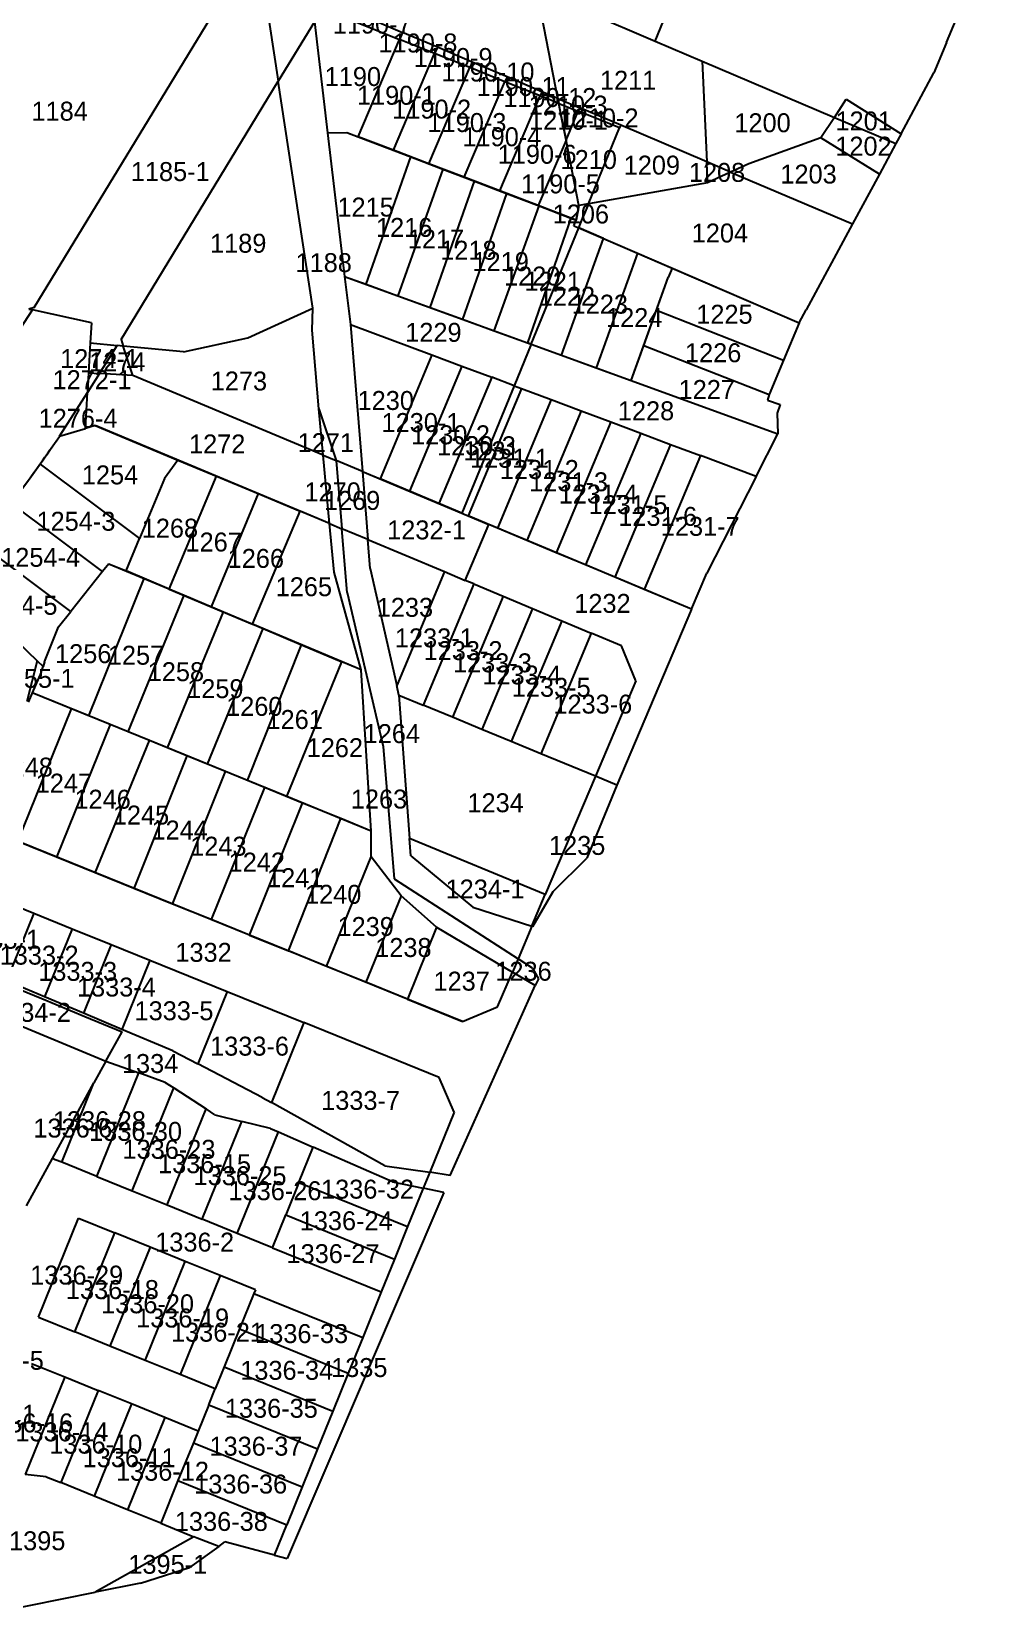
# Model space of a CAD drawing. Header units: metres. Extents: x 213182 to 213979, y 2703601 to 2704867.
# Drawn here: x 213434.8 to 213561.6, y 2703660.3 to 2703869.7 of the extents above; entities that cross this region are included whole.
import ezdxf
from ezdxf.enums import TextEntityAlignment as Align

# ---------------------------------------------------------------- set-up
doc = ezdxf.new("R2010")
doc.units = ezdxf.units.M

msp = doc.modelspace()

# ---------------------------------------------------------------- linework, layer by layer
at = {"layer": 'LIN'}
for p, q in [((213555.57, 2703868.24), (213561.59, 2703882.8)), ((213435.14, 2703833.3), (213460.59, 2703875.12)), ((213465.62, 2703874.51), (213467.36, 2703863.15)), ((213475.15, 2703871.96), (213483.35, 2703868.67)), ((213476.89, 2703872.52), (213483.75, 2703869.6)), ((213504.26, 2703860.87), (213502.12, 2703871.74)), ((213508.25, 2703872.22), (213517.1, 2703868.45)), ((213517.1, 2703868.45), (213518.99, 2703873.05)), ((213472.13, 2703871), (213467.36, 2703863.15)), ((213472.13, 2703871), (213473.87, 2703856.35)), ((213483.75, 2703869.6), (213483.35, 2703868.67)), ((213488.35, 2703867.64), (213483.75, 2703869.6)), ((213477.89, 2703855.83), (213483.35, 2703868.67)), ((213487.99, 2703866.8), (213483.35, 2703868.67)), ((213488.35, 2703867.64), (213487.99, 2703866.8)), ((213492.95, 2703865.68), (213488.35, 2703867.64)), ((213517.1, 2703868.45), (213523.32, 2703865.8)), ((213555.57, 2703868.24), (213553.89, 2703864.25)), ((213482.56, 2703854.04), (213487.99, 2703866.8)), ((213492.63, 2703864.94), (213487.99, 2703866.8)), ((213492.95, 2703865.68), (213492.63, 2703864.94)), ((213497.55, 2703863.73), (213492.95, 2703865.68)), ((213523.32, 2703865.8), (213540.75, 2703858.38)), ((213523.32, 2703865.8), (213523.9, 2703852.51)), ((213487.24, 2703852.26), (213492.63, 2703864.94)), ((213497.27, 2703863.07), (213492.63, 2703864.94)), ((213497.55, 2703863.73), (213497.27, 2703863.07)), ((213502.15, 2703861.77), (213497.55, 2703863.73)), ((213549.56, 2703856.22), (213553.89, 2703864.25)), ((213446.61, 2703829.07), (213467.36, 2703863.15)), ((213471.93, 2703833.22), (213467.36, 2703863.15)), ((213491.91, 2703850.47), (213497.27, 2703863.07)), ((213496.58, 2703848.68), (213501.92, 2703861.21)), ((213501.92, 2703861.21), (213497.27, 2703863.07)), ((213502.15, 2703861.77), (213501.92, 2703861.21)), ((213504.39, 2703860.22), (213501.92, 2703861.21)), ((213504.26, 2703860.87), (213502.15, 2703861.77)), ((213504.26, 2703860.87), (213507.14, 2703859.64)), ((213504.26, 2703860.87), (213504.39, 2703860.21)), ((213504.26, 2703860.87), (213504.39, 2703860.22)), ((213505.01, 2703857.02), (213504.39, 2703860.22)), ((213505.33, 2703855.39), (213504.39, 2703860.21)), ((213504.39, 2703860.21), (213506.95, 2703859.19)), ((213505.33, 2703855.39), (213506.95, 2703859.19)), ((213507.14, 2703859.64), (213506.95, 2703859.19)), ((213512.41, 2703856.99), (213506.95, 2703859.19)), ((213512.55, 2703857.34), (213507.14, 2703859.64)), ((213540.75, 2703858.38), (213542.32, 2703860.79)), ((213542.32, 2703860.79), (213549.56, 2703856.22)), ((213505.01, 2703857.02), (213505.33, 2703855.38)), ((213508.31, 2703846.98), (213512.41, 2703856.99)), ((213512.55, 2703857.34), (213512.41, 2703856.99)), ((213523.9, 2703852.51), (213512.55, 2703857.34)), ((213540.75, 2703858.38), (213538.98, 2703855.66)), ((213540.75, 2703858.38), (213548.86, 2703854.93)), ((213473.87, 2703856.35), (213476.41, 2703856.4)), ((213473.87, 2703856.35), (213476.11, 2703837.4)), ((213476.41, 2703856.4), (213484.86, 2703853.17)), ((213476.41, 2703856.4), (213477.89, 2703855.83)), ((213482.56, 2703854.04), (213477.89, 2703855.83)), ((213505.33, 2703855.38), (213501.65, 2703846.74)), ((213507.03, 2703846.75), (213505.33, 2703855.39)), ((213507.03, 2703846.75), (213505.33, 2703855.38)), ((213538.98, 2703855.66), (213529.45, 2703852.27)), ((213546.69, 2703850.9), (213538.98, 2703855.66)), ((213548.86, 2703854.93), (213546.69, 2703850.9)), ((213549.56, 2703856.22), (213548.86, 2703854.93)), ((213478.96, 2703836.37), (213484.86, 2703853.17)), ((213487.24, 2703852.26), (213482.56, 2703854.04)), ((213484.86, 2703853.17), (213489.07, 2703851.56)), ((213489.07, 2703851.56), (213483.15, 2703834.85)), ((213491.91, 2703850.47), (213487.24, 2703852.26)), ((213489.07, 2703851.56), (213493.27, 2703849.95)), ((213527.06, 2703851.17), (213523.9, 2703852.51)), ((213524.02, 2703849.76), (213523.9, 2703852.51)), ((213527.06, 2703851.17), (213524.02, 2703849.76)), ((213529.45, 2703852.27), (213527.06, 2703851.17)), ((213527.06, 2703851.17), (213543.14, 2703844.32)), ((213546.69, 2703850.9), (213543.14, 2703844.32)), ((213487.42, 2703833.29), (213493.27, 2703849.95)), ((213496.58, 2703848.68), (213491.91, 2703850.47)), ((213493.27, 2703849.95), (213497.49, 2703848.34)), ((213501.65, 2703846.74), (213496.58, 2703848.68)), ((213524.02, 2703849.76), (213508.31, 2703846.98)), ((213497.49, 2703848.34), (213491.66, 2703831.75)), ((213495.87, 2703830.21), (213501.77, 2703846.69)), ((213497.49, 2703848.34), (213501.77, 2703846.69)), ((213506.67, 2703844.82), (213501.65, 2703846.74)), ((213501.77, 2703846.69), (213505.96, 2703845.09)), ((213507.03, 2703846.75), (213506.67, 2703844.82)), ((213507.03, 2703846.75), (213506.84, 2703845.71)), ((213508.31, 2703846.98), (213507.03, 2703846.75)), ((213508.31, 2703846.98), (213507.65, 2703845.37)), ((213505.96, 2703845.09), (213500.26, 2703828.62)), ((213505.96, 2703845.09), (213506.67, 2703844.82)), ((213506.36, 2703844.08), (213506.67, 2703844.82)), ((213506.67, 2703844.82), (213506.84, 2703845.71)), ((213507.01, 2703843.8), (213507.65, 2703845.37)), ((213500.72, 2703828.45), (213507.01, 2703843.8)), ((213504.73, 2703826.99), (213510.26, 2703842.4)), ((213506.36, 2703844.08), (213507.01, 2703843.8)), ((213510.26, 2703842.4), (213507.01, 2703843.8)), ((213507.01, 2703843.8), (213536.1, 2703831.28)), ((213510.26, 2703842.4), (213514.76, 2703840.46)), ((213543.14, 2703844.32), (213537.03, 2703833)), ((213514.76, 2703840.46), (213509.3, 2703825.33)), ((213514.76, 2703840.46), (213519.35, 2703838.49)), ((213519.35, 2703838.49), (213518.83, 2703837.23)), ((213519.35, 2703838.49), (213536.1, 2703831.28)), ((213476.11, 2703837.4), (213478.96, 2703836.37)), ((213476.11, 2703837.4), (213500.72, 2703828.45)), ((213476.11, 2703837.4), (213476.9, 2703831.06)), ((213478.96, 2703836.37), (213483.15, 2703834.85)), ((213513.93, 2703823.64), (213518.83, 2703837.23)), ((213517.28, 2703832.93), (213518.83, 2703837.23)), ((213483.15, 2703834.85), (213487.42, 2703833.29)), ((213426.72, 2703820.4), (213434.92, 2703832.96)), ((213435.14, 2703833.3), (213434.43, 2703833.07)), ((213434.43, 2703833.07), (213434.92, 2703832.96)), ((213442.69, 2703831.26), (213434.92, 2703832.96)), ((213463.33, 2703829.29), (213471.93, 2703833.22)), ((213471.85, 2703830.3), (213471.93, 2703833.22)), ((213487.42, 2703833.29), (213491.66, 2703831.75)), ((213515.6, 2703828.29), (213517.28, 2703832.93)), ((213517.28, 2703832.93), (213534.04, 2703826.32)), ((213536.1, 2703831.28), (213537.03, 2703833)), ((213442.69, 2703831.26), (213442.52, 2703828.61)), ((213472.69, 2703819.9), (213471.85, 2703830.3)), ((213476.9, 2703831.06), (213478.46, 2703811.63)), ((213476.9, 2703831.06), (213487.64, 2703827.03)), ((213491.66, 2703831.75), (213495.87, 2703830.21)), ((213495.87, 2703830.21), (213500.26, 2703828.62)), ((213536.1, 2703831.28), (213534.04, 2703826.32)), ((213442.52, 2703828.61), (213442.29, 2703824.65)), ((213442.52, 2703828.61), (213446.1, 2703828.27)), ((213443.75, 2703824.57), (213446.1, 2703828.27)), ((213446.89, 2703828.19), (213446.1, 2703828.27)), ((213446.61, 2703829.07), (213446.89, 2703828.19)), ((213448.15, 2703824.32), (213446.89, 2703828.19)), ((213454.85, 2703827.43), (213446.89, 2703828.19)), ((213454.85, 2703827.43), (213463.33, 2703829.29)), ((213500.72, 2703828.45), (213498.48, 2703822.97)), ((213500.72, 2703828.45), (213500.26, 2703828.62)), ((213500.72, 2703828.45), (213504.73, 2703826.99)), ((213500.72, 2703828.45), (213533.3, 2703816.6)), ((213513.93, 2703823.64), (213515.6, 2703828.29)), ((213515.6, 2703828.29), (213532.14, 2703821.8)), ((213487.64, 2703827.03), (213480.79, 2703810.66)), ((213491.58, 2703825.56), (213484.67, 2703809.04)), ((213487.64, 2703827.03), (213491.58, 2703825.56)), ((213491.58, 2703825.56), (213495.52, 2703824.08)), ((213504.73, 2703826.99), (213509.3, 2703825.33)), ((213534.04, 2703826.32), (213532.14, 2703821.8)), ((213442.29, 2703824.65), (213442.16, 2703822.08)), ((213443.75, 2703824.57), (213442.16, 2703822.08)), ((213442.29, 2703824.65), (213443.75, 2703824.57)), ((213448.15, 2703824.32), (213443.75, 2703824.57)), ((213473.26, 2703813.81), (213448.15, 2703824.32)), ((213495.52, 2703824.08), (213488.54, 2703807.41)), ((213498.48, 2703822.97), (213495.52, 2703824.08)), ((213509.3, 2703825.33), (213513.93, 2703823.64)), ((213513.93, 2703823.64), (213533.3, 2703816.6)), ((213438.48, 2703816.29), (213442.16, 2703822.08)), ((213441.93, 2703817.33), (213442.16, 2703822.08)), ((213498.48, 2703822.97), (213491.59, 2703806.14)), ((213499.45, 2703822.61), (213492.42, 2703805.79)), ((213498.48, 2703822.97), (213499.45, 2703822.61)), ((213499.45, 2703822.61), (213503.39, 2703821.13)), ((213532.14, 2703821.8), (213531.93, 2703821.04)), ((213473.26, 2703813.81), (213472.69, 2703819.9)), ((213472.69, 2703819.9), (213475.01, 2703813.08)), ((213503.39, 2703821.13), (213496.29, 2703804.17)), ((213507.32, 2703819.66), (213500.16, 2703802.55)), ((213503.39, 2703821.13), (213507.32, 2703819.66)), ((213507.32, 2703819.66), (213511.26, 2703818.18)), ((213531.93, 2703821.04), (213533.58, 2703820.5)), ((213533.58, 2703820.5), (213533.2, 2703819.33)), ((213533.2, 2703819.33), (213533.3, 2703816.6)), ((213438.48, 2703816.29), (213441.93, 2703817.33)), ((213443.21, 2703817.71), (213441.93, 2703817.33)), ((213474.11, 2703804.78), (213443.21, 2703817.71)), ((213443.21, 2703817.71), (213454.1, 2703813.15)), ((213511.26, 2703818.18), (213504.04, 2703800.93)), ((213511.26, 2703818.18), (213515.19, 2703816.71)), ((213515.19, 2703816.71), (213507.91, 2703799.31)), ((213519.13, 2703815.23), (213511.79, 2703797.69)), ((213515.19, 2703816.71), (213519.13, 2703815.23)), ((213519.13, 2703815.23), (213523.07, 2703813.76)), ((213530.43, 2703811), (213533.3, 2703816.6)), ((213454.1, 2703813.15), (213452.34, 2703810.73)), ((213454.1, 2703813.15), (213459.18, 2703811.03)), ((213474.11, 2703804.78), (213473.26, 2703813.81)), ((213473.26, 2703813.81), (213475.01, 2703813.08)), ((213478.46, 2703811.63), (213475.01, 2703813.08)), ((213475.01, 2703813.08), (213475.75, 2703804.1)), ((213523.07, 2703813.76), (213515.66, 2703796.06)), ((213530.43, 2703811), (213523.07, 2703813.76)), ((213435.91, 2703812.62), (213449.06, 2703802.79)), ((213452.97, 2703796.13), (213459.18, 2703811.03)), ((213459.18, 2703811.03), (213464.68, 2703808.73)), ((213478.46, 2703811.63), (213479.18, 2703802.66)), ((213478.46, 2703811.63), (213480.79, 2703810.66)), ((213478.46, 2703811.63), (213495.13, 2703804.65)), ((213530.43, 2703811), (213523.9, 2703798.24)), ((213452.34, 2703810.73), (213449.06, 2703802.79)), ((213484.67, 2703809.04), (213480.79, 2703810.66)), ((213488.54, 2703807.41), (213484.67, 2703809.04)), ((213444.17, 2703798.44), (213432.1, 2703807.46)), ((213464.68, 2703808.73), (213458.52, 2703793.79)), ((213464.68, 2703808.73), (213470.25, 2703806.4)), ((213491.59, 2703806.14), (213488.54, 2703807.41)), ((213463.97, 2703791.5), (213470.25, 2703806.4)), ((213474.11, 2703804.78), (213470.25, 2703806.4)), ((213474.71, 2703798.36), (213474.11, 2703804.78)), ((213474.11, 2703804.78), (213475.75, 2703804.1)), ((213491.59, 2703806.14), (213492.42, 2703805.79)), ((213492.04, 2703797.28), (213495.13, 2703804.65)), ((213496.29, 2703804.17), (213492.42, 2703805.79)), ((213521.88, 2703793.46), (213495.13, 2703804.65)), ((213447.29, 2703798.52), (213449.06, 2703802.79)), ((213476.44, 2703795.69), (213475.75, 2703804.1)), ((213479.18, 2703802.66), (213475.75, 2703804.1)), ((213479.49, 2703798.83), (213479.18, 2703802.66)), ((213479.18, 2703802.66), (213489.28, 2703798.43)), ((213500.16, 2703802.55), (213496.29, 2703804.17)), ((213504.04, 2703800.93), (213500.16, 2703802.55)), ((213439.98, 2703793.18), (213427.94, 2703802.18)), ((213507.91, 2703799.31), (213504.04, 2703800.93)), ((213444.17, 2703798.44), (213439.98, 2703793.18)), ((213445, 2703799.48), (213444.17, 2703798.44)), ((213445, 2703799.48), (213449.66, 2703797.53)), ((213445, 2703799.48), (213447.29, 2703798.52)), ((213452.97, 2703796.13), (213447.29, 2703798.52)), ((213478.28, 2703785.49), (213474.71, 2703798.36)), ((213479.49, 2703798.83), (213482.99, 2703783.41)), ((213489.28, 2703798.43), (213482.99, 2703783.41)), ((213489.28, 2703798.43), (213492.04, 2703797.28)), ((213511.79, 2703797.69), (213507.91, 2703799.31)), ((213424.16, 2703797.63), (213435.55, 2703786.66)), ((213442.34, 2703779.4), (213449.66, 2703797.53)), ((213449.66, 2703797.53), (213454.93, 2703795.31)), ((213493.15, 2703796.81), (213486.46, 2703780.81)), ((213493.15, 2703796.81), (213492.04, 2703797.28)), ((213493.15, 2703796.81), (213497.03, 2703795.19)), ((213515.66, 2703796.06), (213511.79, 2703797.69)), ((213521.88, 2703793.46), (213523.9, 2703798.24)), ((213447.55, 2703777.28), (213454.93, 2703795.31)), ((213452.97, 2703796.13), (213458.52, 2703793.79)), ((213454.93, 2703795.31), (213460.13, 2703793.12)), ((213476.44, 2703795.69), (213481.22, 2703775.37)), ((213497.03, 2703795.19), (213490.34, 2703779.21)), ((213497.03, 2703795.19), (213500.9, 2703793.57)), ((213521.88, 2703793.46), (213515.66, 2703796.06)), ((213438.35, 2703791.14), (213439.98, 2703793.18)), ((213452.75, 2703775.16), (213460.13, 2703793.12)), ((213458.52, 2703793.79), (213463.97, 2703791.5)), ((213460.13, 2703793.12), (213465.36, 2703790.92)), ((213500.9, 2703793.57), (213494.22, 2703777.61)), ((213500.9, 2703793.57), (213504.78, 2703791.94)), ((213521.88, 2703793.46), (213512.05, 2703770.25)), ((213436.52, 2703786.54), (213438.35, 2703791.14)), ((213458.03, 2703773.01), (213465.36, 2703790.92)), ((213478.28, 2703785.49), (213463.97, 2703791.5)), ((213465.36, 2703790.92), (213470.44, 2703788.78)), ((213504.78, 2703791.94), (213498.1, 2703776.01)), ((213508.65, 2703790.32), (213501.99, 2703774.4)), ((213504.78, 2703791.94), (213508.65, 2703790.32)), ((213512.67, 2703788.64), (213508.65, 2703790.32)), ((213463.3, 2703770.86), (213470.44, 2703788.78)), ((213470.44, 2703788.78), (213475.75, 2703786.55)), ((213514.56, 2703784.01), (213512.67, 2703788.64)), ((213435.55, 2703786.66), (213434.15, 2703781.31)), ((213435.55, 2703786.66), (213436.32, 2703785.92)), ((213436.08, 2703785.18), (213436.32, 2703785.92)), ((213436.52, 2703786.54), (213436.32, 2703785.92)), ((213468.5, 2703768.74), (213475.75, 2703786.55)), ((213478.28, 2703785.49), (213475.75, 2703786.55)), ((213436.08, 2703785.18), (213434.86, 2703782.45)), ((213479.63, 2703764.2), (213478.28, 2703785.49)), ((213514.56, 2703784.01), (213509.22, 2703771.42)), ((213434.86, 2703782.45), (213434.35, 2703781.19)), ((213442.34, 2703779.4), (213434.86, 2703782.45)), ((213440.05, 2703780.33), (213434.86, 2703782.45)), ((213483.28, 2703782.12), (213482.99, 2703783.41)), ((213483.28, 2703782.12), (213484.68, 2703763.22)), ((213483.28, 2703782.12), (213486.46, 2703780.81)), ((213432.97, 2703762.83), (213440.05, 2703780.33)), ((213445.15, 2703778.26), (213440.05, 2703780.33)), ((213490.34, 2703779.21), (213486.46, 2703780.81)), ((213445.15, 2703778.26), (213438.1, 2703760.76)), ((213447.55, 2703777.28), (213442.34, 2703779.4)), ((213450.34, 2703776.14), (213445.15, 2703778.26)), ((213494.22, 2703777.61), (213490.34, 2703779.21)), ((213498.1, 2703776.01), (213494.22, 2703777.61)), ((213443.19, 2703758.7), (213450.34, 2703776.14)), ((213452.75, 2703775.16), (213447.55, 2703777.28)), ((213455.3, 2703774.12), (213450.34, 2703776.14)), ((213481.22, 2703775.37), (213482.65, 2703757.89)), ((213501.99, 2703774.4), (213498.1, 2703776.01)), ((213455.3, 2703774.12), (213448.29, 2703756.63)), ((213458.03, 2703773.01), (213452.75, 2703775.16)), ((213460.39, 2703772.04), (213455.3, 2703774.12)), ((213509.22, 2703771.42), (213501.99, 2703774.4)), ((213453.38, 2703754.57), (213460.39, 2703772.04)), ((213463.3, 2703770.86), (213458.03, 2703773.01)), ((213465.53, 2703769.95), (213460.39, 2703772.04)), ((213509.22, 2703771.42), (213502.6, 2703755.82)), ((213512.05, 2703770.25), (213509.22, 2703771.42)), ((213465.53, 2703769.95), (213458.48, 2703752.51)), ((213468.5, 2703768.74), (213463.3, 2703770.86)), ((213470.57, 2703767.89), (213465.53, 2703769.95)), ((213512.05, 2703770.25), (213508.07, 2703760.61)), ((213463.57, 2703750.45), (213470.57, 2703767.89)), ((213479.63, 2703764.2), (213468.5, 2703768.74)), ((213475.61, 2703765.84), (213470.57, 2703767.89)), ((213491.69, 2703739.07), (213427.15, 2703765.19)), ((213468.69, 2703748.38), (213475.61, 2703765.84)), ((213479.63, 2703764.2), (213475.61, 2703765.84)), ((213438.1, 2703760.76), (213432.97, 2703762.83)), ((213479.63, 2703760.8), (213479.63, 2703764.2)), ((213484.85, 2703760.92), (213484.68, 2703763.22)), ((213502.6, 2703755.82), (213484.68, 2703763.22)), ((213443.19, 2703758.7), (213438.1, 2703760.76)), ((213473.74, 2703746.33), (213479.63, 2703760.8)), ((213483.56, 2703755.66), (213479.63, 2703760.8)), ((213484.85, 2703760.92), (213493.03, 2703754.16)), ((213448.29, 2703756.63), (213443.19, 2703758.7)), ((213503.63, 2703756.24), (213508.07, 2703760.61)), ((213453.38, 2703754.57), (213448.29, 2703756.63)), ((213482.65, 2703757.89), (213499.01, 2703747.34)), ((213429.97, 2703755.42), (213435.11, 2703753.34)), ((213458.48, 2703752.51), (213453.38, 2703754.57)), ((213483.56, 2703755.66), (213478.92, 2703744.24)), ((213488.23, 2703751.5), (213483.56, 2703755.66)), ((213500.83, 2703751.64), (213502.6, 2703755.82)), ((213500.96, 2703751.6), (213503.63, 2703756.24)), ((213435.11, 2703753.34), (213431.5, 2703744.41)), ((213435.11, 2703753.34), (213440.16, 2703751.3)), ((213463.57, 2703750.45), (213458.48, 2703752.51)), ((213493.03, 2703754.16), (213500.83, 2703751.64)), ((213440.16, 2703751.3), (213436.51, 2703742.3)), ((213440.16, 2703751.3), (213445.32, 2703749.21)), ((213463.57, 2703750.45), (213468.69, 2703748.38)), ((213488.23, 2703751.5), (213484.42, 2703742.01)), ((213488.23, 2703751.5), (213498.26, 2703745.58)), ((213500.83, 2703751.64), (213499.01, 2703747.34)), ((213500.96, 2703751.6), (213500.83, 2703751.64)), ((213445.32, 2703749.21), (213441.65, 2703740.15)), ((213445.32, 2703749.21), (213450.4, 2703747.15)), ((213473.74, 2703746.33), (213468.69, 2703748.38)), ((213424.84, 2703746.72), (213436.13, 2703742.11)), ((213450.4, 2703747.15), (213446.71, 2703738.02)), ((213450.4, 2703747.15), (213460.59, 2703743.03)), ((213478.92, 2703744.24), (213473.74, 2703746.33)), ((213499.01, 2703747.34), (213498.26, 2703745.58)), ((213500.92, 2703746.11), (213499.01, 2703747.34)), ((213500.92, 2703746.11), (213501.69, 2703744.71)), ((213436.51, 2703742.3), (213431.5, 2703744.41)), ((213484.42, 2703742.01), (213478.92, 2703744.24)), ((213496.31, 2703740.98), (213498.26, 2703745.58)), ((213501.28, 2703743.8), (213498.26, 2703745.58)), ((213501.69, 2703744.71), (213501.28, 2703743.8)), ((213423.04, 2703742.79), (213444.6, 2703733.82)), ((213436.13, 2703742.11), (213441.83, 2703739.74)), ((213441.65, 2703740.15), (213436.51, 2703742.3)), ((213460.59, 2703743.03), (213456.73, 2703733.48)), ((213460.59, 2703743.03), (213470.73, 2703738.92)), ((213484.42, 2703742.01), (213491.69, 2703739.07)), ((213490.06, 2703718.76), (213501.28, 2703743.8)), ((213446.71, 2703738.02), (213441.65, 2703740.15)), ((213441.83, 2703739.74), (213446.73, 2703737.7)), ((213491.69, 2703739.07), (213496.31, 2703740.98)), ((213444.6, 2703733.82), (213446.73, 2703737.7)), ((213453.44, 2703735.19), (213446.71, 2703738.02)), ((213470.73, 2703738.92), (213466.45, 2703728.37)), ((213488.6, 2703731.69), (213470.73, 2703738.92)), ((213444.6, 2703733.82), (213443.03, 2703730.95)), ((213444.6, 2703733.82), (213448.95, 2703732.27)), ((213453.44, 2703735.19), (213456.73, 2703733.48)), ((213465.23, 2703729.05), (213456.73, 2703733.48)), ((213443.42, 2703718.6), (213448.95, 2703732.27)), ((213452.42, 2703731.03), (213448.95, 2703732.27)), ((213490.55, 2703727.08), (213488.6, 2703731.69)), ((213437.55, 2703720.98), (213443.03, 2703730.95)), ((213438.78, 2703720.48), (213443.03, 2703730.95)), ((213448.05, 2703716.73), (213453.55, 2703730.3)), ((213452.42, 2703731.03), (213453.55, 2703730.3)), ((213453.55, 2703730.3), (213457.82, 2703727.52)), ((213452.68, 2703714.85), (213457.82, 2703727.52)), ((213459, 2703726.75), (213457.82, 2703727.52)), ((213465.23, 2703729.05), (213466.45, 2703728.37)), ((213481.44, 2703720.02), (213466.45, 2703728.37)), ((213457.32, 2703712.97), (213462.55, 2703725.88)), ((213459, 2703726.75), (213462.55, 2703725.88)), ((213466.35, 2703724.94), (213462.55, 2703725.88)), ((213490.55, 2703727.08), (213487.34, 2703719.16)), ((213461.95, 2703711.09), (213467.38, 2703724.49)), ((213466.35, 2703724.94), (213467.38, 2703724.49)), ((213467.38, 2703724.49), (213471.96, 2703722.48)), ((213434.12, 2703714.73), (213437.55, 2703720.98)), ((213437.91, 2703720.83), (213437.55, 2703720.98)), ((213470.07, 2703717.81), (213471.96, 2703722.48)), ((213482.41, 2703717.9), (213471.96, 2703722.48)), ((213438.78, 2703720.48), (213437.91, 2703720.83)), ((213443.42, 2703718.6), (213438.78, 2703720.48)), ((213481.44, 2703720.02), (213487.34, 2703719.16)), ((213487.34, 2703719.16), (213486.49, 2703717.06)), ((213490.06, 2703718.76), (213487.34, 2703719.16)), ((213443.42, 2703718.6), (213448.05, 2703716.73)), ((213448.05, 2703716.73), (213452.68, 2703714.85)), ((213470.07, 2703717.81), (213468.34, 2703713.55)), ((213470.07, 2703717.81), (213484.43, 2703711.99)), ((213482.41, 2703717.9), (213486.49, 2703717.06)), ((213486.49, 2703717.06), (213484.43, 2703711.99)), ((213489.22, 2703716.49), (213486.49, 2703717.06)), ((213452.68, 2703714.85), (213457.32, 2703712.97)), ((213489.22, 2703716.49), (213468.53, 2703668.21)), ((213435.7, 2703700.04), (213441, 2703713.11)), ((213441, 2703713.11), (213445.8, 2703711.16)), ((213461.95, 2703711.09), (213457.32, 2703712.97)), ((213466.59, 2703709.21), (213468.34, 2703713.55)), ((213468.34, 2703713.55), (213482.71, 2703707.72)), ((213440.5, 2703698.1), (213445.8, 2703711.16)), ((213450.43, 2703709.29), (213445.8, 2703711.16)), ((213466.59, 2703709.21), (213461.95, 2703711.09)), ((213484.43, 2703711.99), (213482.71, 2703707.72)), ((213450.43, 2703709.29), (213445.13, 2703696.22)), ((213455.06, 2703707.41), (213450.43, 2703709.29)), ((213466.59, 2703709.21), (213480.95, 2703703.39)), ((213449.77, 2703694.34), (213455.06, 2703707.41)), ((213459.7, 2703705.53), (213455.06, 2703707.41)), ((213482.71, 2703707.72), (213480.95, 2703703.39)), ((213459.7, 2703705.53), (213454.4, 2703692.46)), ((213464.33, 2703703.65), (213459.7, 2703705.53)), ((213464.14, 2703703.19), (213462.24, 2703698.49)), ((213464.33, 2703703.65), (213464.14, 2703703.19)), ((213464.14, 2703703.19), (213478.51, 2703697.37)), ((213480.95, 2703703.39), (213478.51, 2703697.37)), ((213435.7, 2703700.04), (213440.5, 2703698.1)), ((213445.13, 2703696.22), (213440.5, 2703698.1)), ((213462.24, 2703698.49), (213460.21, 2703693.48)), ((213462.24, 2703698.49), (213476.6, 2703692.66)), ((213449.77, 2703694.34), (213445.13, 2703696.22)), ((213478.51, 2703697.37), (213476.6, 2703692.66)), ((213434.77, 2703693.94), (213439.17, 2703692.16)), ((213454.4, 2703692.46), (213449.77, 2703694.34)), ((213439.17, 2703692.16), (213433.96, 2703679.29)), ((213439.17, 2703692.16), (213443.58, 2703690.38)), ((213459.04, 2703690.58), (213454.4, 2703692.46)), ((213460.21, 2703693.48), (213459.04, 2703690.58)), ((213460.21, 2703693.48), (213474.57, 2703687.66)), ((213476.6, 2703692.66), (213474.57, 2703687.66)), ((213443.58, 2703690.38), (213438.64, 2703678.21)), ((213447.98, 2703688.59), (213443.58, 2703690.38)), ((213458.18, 2703688.48), (213459.04, 2703690.58)), ((213447.98, 2703688.59), (213443.04, 2703676.42)), ((213452.38, 2703686.81), (213447.98, 2703688.59)), ((213458.18, 2703688.48), (213456.78, 2703685.02)), ((213458.18, 2703688.48), (213472.55, 2703682.65)), ((213474.57, 2703687.66), (213472.55, 2703682.65)), ((213452.38, 2703686.81), (213447.44, 2703674.63)), ((213456.78, 2703685.02), (213452.38, 2703686.81)), ((213456.15, 2703683.47), (213454.12, 2703678.47)), ((213456.78, 2703685.02), (213456.15, 2703683.47)), ((213456.15, 2703683.47), (213470.52, 2703677.65)), ((213472.55, 2703682.65), (213470.52, 2703677.65)), ((213436.72, 2703678.99), (213433.96, 2703679.29)), ((213436.72, 2703678.99), (213438.64, 2703678.21)), ((213443.04, 2703676.42), (213438.64, 2703678.21)), ((213454.12, 2703678.47), (213451.84, 2703672.84)), ((213454.12, 2703678.47), (213468.49, 2703672.65)), ((213470.52, 2703677.65), (213468.49, 2703672.65)), ((213447.44, 2703674.63), (213443.04, 2703676.42)), ((213451.84, 2703672.84), (213447.44, 2703674.63)), ((213451.84, 2703672.84), (213456.23, 2703671.05)), ((213456.23, 2703671.05), (213443.18, 2703663.75)), ((213456.63, 2703670.89), (213456.23, 2703671.05)), ((213459.5, 2703669.79), (213456.63, 2703670.89)), ((213466.87, 2703668.65), (213468.49, 2703672.65)), ((213459.5, 2703669.79), (213455.66, 2703667.02)), ((213459.5, 2703669.79), (213460.31, 2703670.38)), ((213466.87, 2703668.65), (213460.31, 2703670.38)), ((213466.87, 2703668.65), (213468.53, 2703668.21)), ((213449.19, 2703664.96), (213455.66, 2703667.02)), ((213449.19, 2703664.96), (213443.18, 2703663.75)), ((213426.05, 2703660.31), (213443.18, 2703663.75))]:
    msp.add_line(p, q, dxfattribs=at)
for start, end in [(320.7363, 325.5866), (324.3983, 325.5866), (322.9403, 324.3983)]:
    msp.add_arc((213260.28, 2703938.36), 216, start, end, dxfattribs=at)

# ---------------------------------------------------------------- texts
at = {"layer": 'PAR'}
for s, p in [('1190-7', (213479.76, 2703870.69)), ('1190-8', (213485.79, 2703868.2)), ('1190-9', (213490.43, 2703866.28)), ('1190-10', (213495.03, 2703864.37)), ('1190', (213477.2, 2703863.77)), ('1190-11', (213499.67, 2703862.45)), ('1211', (213513.53, 2703863.3)), ('1190-1', (213482.94, 2703861.3)), ('1190-12', (213503.2, 2703861)), ('1210-3', (213505.61, 2703860)), ('1184', (213438.5, 2703859.2)), ('1190-2', (213487.6, 2703859.47)), ('1210-1', (213505.66, 2703858)), ('1210-2', (213509.7, 2703858.31)), ('1201', (213544.62, 2703857.91)), ('1190-3', (213492.26, 2703857.7)), ('1190-4', (213496.87, 2703855.82)), ('1200', (213531.27, 2703857.67)), ('1202', (213544.59, 2703854.58)), ('1190-6', (213501.52, 2703853.51)), ('1210', (213508.33, 2703852.82)), ('1209', (213516.66, 2703852.08)), ('1185-1', (213453.1, 2703851.23)), ('1190-5', (213504.6, 2703849.6)), ('1208', (213525.27, 2703851.12)), ('1203', (213537.34, 2703850.9)), ('1215', (213478.88, 2703846.54)), ('1206', (213507.29, 2703845.63)), ('1216', (213483.97, 2703843.86)), ('1204', (213525.64, 2703843.12)), ('1189', (213462.07, 2703841.77)), ('1217', (213488.17, 2703842.35)), ('1188', (213473.35, 2703839.21)), ('1218', (213492.45, 2703840.85)), ('1219', (213496.71, 2703839.35)), ('1220', (213500.87, 2703837.44)), ('1221', (213503.58, 2703836.77)), ('1222', (213505.45, 2703834.79)), ('1223', (213509.79, 2703833.73)), ('1224', (213514.33, 2703831.98)), ('1225', (213526.24, 2703832.4)), ('1229', (213487.83, 2703830.01)), ('1274-1', (213443.77, 2703826.56)), ('1226', (213524.75, 2703827.32)), ('1274', (213446.11, 2703826.13)), ('1272-1', (213442.77, 2703823.78)), ('1273', (213462.16, 2703823.59)), ('1227', (213523.91, 2703822.49)), ('1230', (213481.54, 2703821.02)), ('1276-4', (213440.93, 2703818.67)), ('1230-1', (213486.19, 2703818.11)), ('1228', (213515.89, 2703819.66)), ('1230-2', (213490.09, 2703816.49)), ('1272', (213459.29, 2703815.3)), ('1271', (213473.63, 2703815.47)), ('1230-3', (213493.51, 2703815.04)), ('1231', (213495.49, 2703814.38)), ('1231-1', (213497.86, 2703813.39)), ('1231-2', (213501.81, 2703811.91)), ('1254', (213445.15, 2703811.2)), ('1231-3', (213505.67, 2703810.29)), ('1270', (213474.53, 2703808.96)), ('1269', (213477.1, 2703807.83)), ('1231-4', (213509.57, 2703808.67)), ('1231-5', (213513.52, 2703807.27)), ('1231-6', (213517.43, 2703805.72)), ('1254-3', (213440.65, 2703805.08)), ('1268', (213453.05, 2703804.17)), ('1232-1', (213486.93, 2703803.94)), ('1231-7', (213523.05, 2703804.41)), ('1267', (213458.83, 2703802.34)), ('1254-4', (213435.99, 2703800.32)), ('1266', (213464.39, 2703800.18)), ('1265', (213470.73, 2703796.44)), ('1254-5', (213433.01, 2703793.99)), ('1233', (213484.07, 2703793.72)), ('1232', (213510.14, 2703794.24)), ('1233-1', (213487.95, 2703789.69)), ('1256', (213441.61, 2703787.61)), ('1257', (213448.58, 2703787.4)), ('1233-2', (213491.74, 2703788.01)), ('1258', (213453.84, 2703785.23)), ('1233-3', (213495.62, 2703786.4)), ('1233-4', (213499.5, 2703784.79)), ('1255-1', (213435.27, 2703784.35)), ('1259', (213459.05, 2703782.99)), ('1233-5', (213503.38, 2703783.17)), ('1260', (213464.19, 2703780.65)), ('1233-6', (213508.87, 2703780.95)), ('1261', (213469.52, 2703778.92)), ('1264', (213482.34, 2703777.06)), ('1262', (213474.82, 2703775.2)), ('1248', (213433.89, 2703772.64)), ('1247', (213439.06, 2703770.54)), ('1246', (213444.17, 2703768.4)), ('1263', (213480.65, 2703768.42)), ('1234', (213496.04, 2703767.93)), ('1245', (213449.24, 2703766.31)), ('1244', (213454.34, 2703764.35)), ('1243', (213459.45, 2703762.2)), ('1235', (213506.8, 2703762.3)), ('1242', (213464.52, 2703760.12)), ('1241', (213469.59, 2703758.06)), ('1240', (213474.6, 2703755.85)), ('1234-1', (213494.64, 2703756.55)), ('1239', (213478.89, 2703751.6)), ('1333-1', (213430.71, 2703749.92)), ('1333-2', (213435.79, 2703747.82)), ('1332', (213457.49, 2703748.19)), ('1238', (213483.87, 2703748.83)), ('1333-3', (213440.88, 2703745.68)), ('1236', (213499.72, 2703745.7)), ('1333-4', (213445.99, 2703743.61)), ('1237', (213491.56, 2703744.39)), ('1334-2', (213434.79, 2703740.27)), ('1333-5', (213453.59, 2703740.48)), ('1333-6', (213463.56, 2703735.81)), ('1334', (213450.44, 2703733.52)), ('1333-7', (213478.22, 2703728.65)), ('1336-28', (213443.75, 2703725.97)), ('1336-6', (213440.24, 2703725)), ('1336-30', (213448.52, 2703724.56)), ('1336-23', (213452.93, 2703722.2)), ('1336-15', (213457.62, 2703720.3)), ('1336-25', (213462.31, 2703718.72)), ('1336-26', (213466.92, 2703716.73)), ('1336-32', (213479.13, 2703716.94)), ('1336-24', (213476.32, 2703712.77)), ('1336-2', (213456.32, 2703709.95)), ('1336-27', (213474.58, 2703708.43)), ('1336-29', (213440.75, 2703705.6)), ('1336-18', (213445.46, 2703703.69)), ('1336-20', (213450.1, 2703701.81)), ('1336-19', (213454.73, 2703699.94)), ('1336-21', (213459.33, 2703698.06)), ('1336-33', (213470.44, 2703697.88)), ('1336-5', (213431.21, 2703694.35)), ('1336-34', (213468.47, 2703693.03)), ('1335', (213478.05, 2703693.4)), ('1336-31', (213429.27, 2703687.24)), ('1336-16', (213434.15, 2703686.09)), ('1336-35', (213466.44, 2703688.02)), ('1336-14', (213438.8, 2703684.91)), ('1336-10', (213443.27, 2703683.29)), ('1336-37', (213464.41, 2703683.02)), ('1336-11', (213447.67, 2703681.5)), ('1336-12', (213452.07, 2703679.71)), ('1336-36', (213462.39, 2703678.02)), ('1336-38', (213459.84, 2703673.09)), ('1395', (213435.54, 2703670.54)), ('1395-1', (213452.77, 2703667.43))]:
    msp.add_text(s, height=2.5, dxfattribs=at).set_placement(p, align=Align.MIDDLE)

doc.saveas('drawing.dxf')
